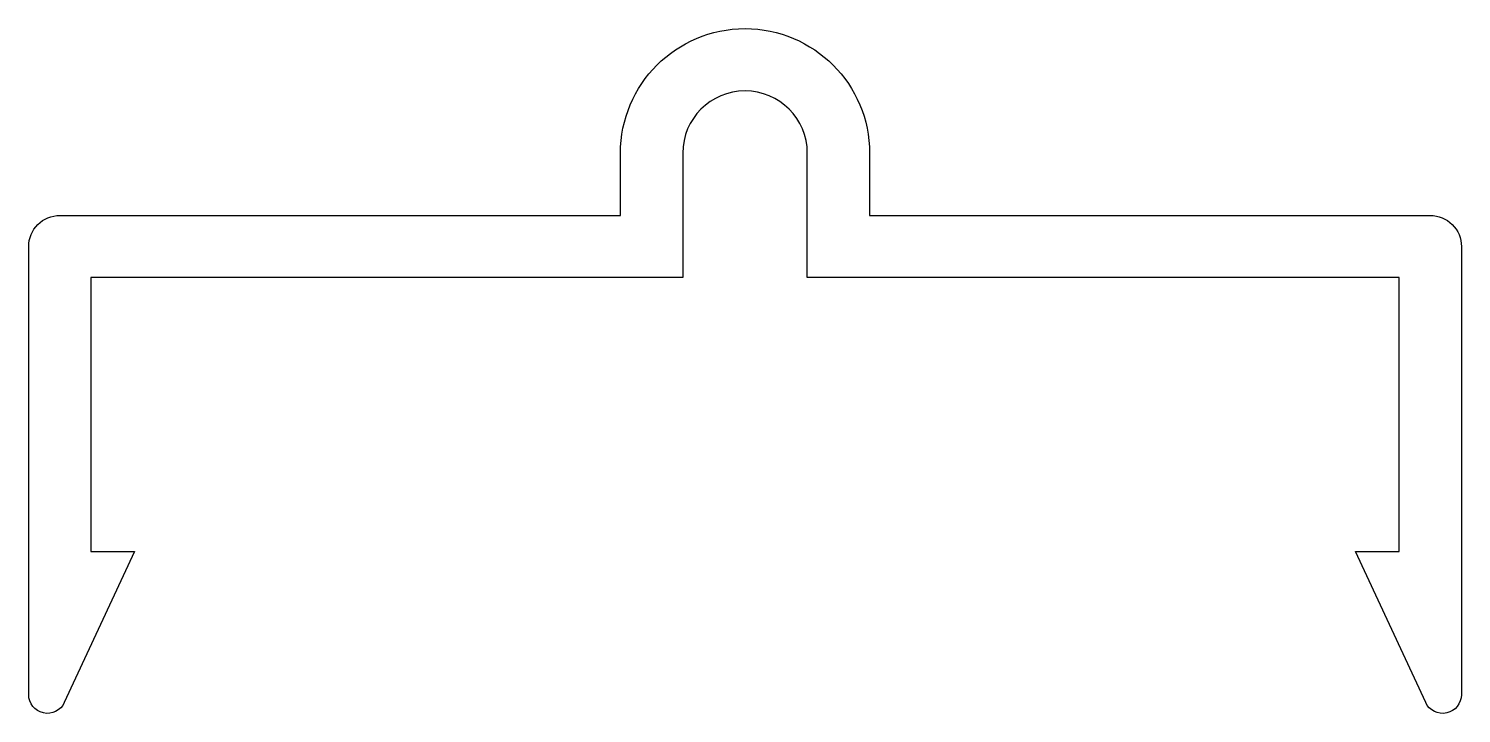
# Model space of a CAD drawing. Extents: x 248.2 to 271.2, y 246.3 to 257.3.
import ezdxf

# ---------------------------------------------------------------- set-up
doc = ezdxf.new("R2010")
doc.units = 0
doc.layers.add('ANA', color=220, linetype='CONTINUOUS')

msp = doc.modelspace()

# ---------------------------------------------------------------- linework, layer by layer
at = {"layer": 'ANA'}
msp.add_lwpolyline([(249.861, 248.948), (248.733, 246.522, -0.803075), (248.161, 246.648), (248.161, 253.848, -0.414214), (248.661, 254.348), (257.661, 254.348), (257.661, 255.348, -1), (261.661, 255.348), (261.661, 254.348), (270.661, 254.348, -0.414214), (271.161, 253.848), (271.161, 246.648, -0.803075), (270.588, 246.522), (269.461, 248.948), (270.161, 248.948), (270.161, 253.348), (260.661, 253.348), (260.661, 255.348, 1), (258.661, 255.348), (258.661, 253.348), (249.161, 253.348), (249.161, 248.948)], format="xyb", close=True, dxfattribs=at)

doc.saveas('drawing.dxf')
